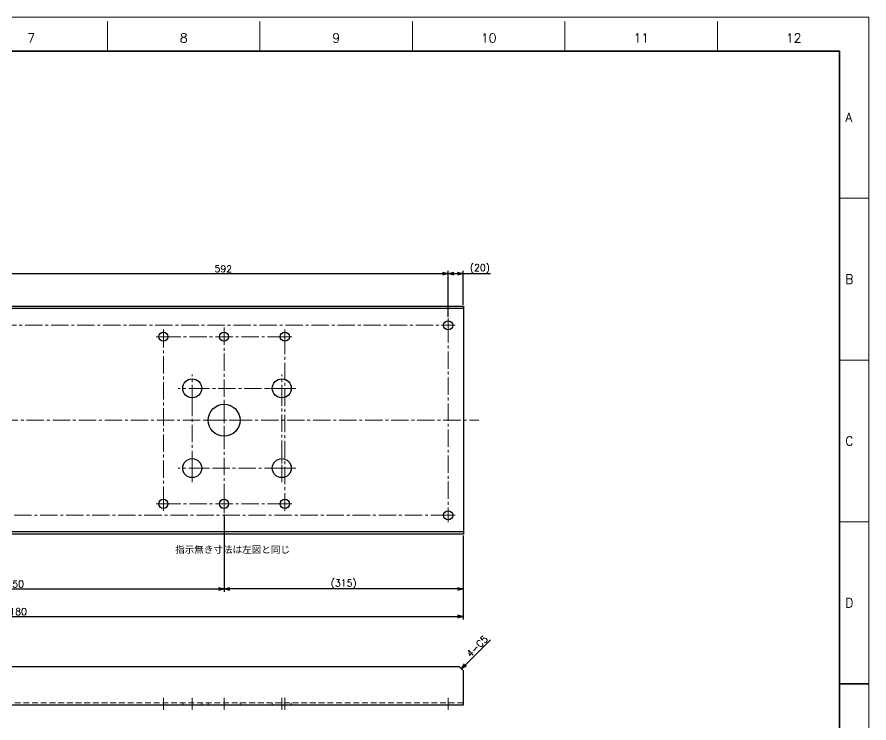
# Model space of a CAD drawing. Header units: millimetres. Extents: x 0 to 2485, y -14 to 1749.
# Drawn here: x 1363 to 2485, y 820 to 1749 of the extents above; entities that cross this region are included whole.
import ezdxf
from ezdxf.enums import TextEntityAlignment as Align

# ---------------------------------------------------------------- set-up
doc = ezdxf.new("R2010")
doc.units = ezdxf.units.MM
doc.header["$LTSCALE"] = 1.2
doc.header["$PDMODE"] = 99
doc.header["$PDSIZE"] = 1
doc.linetypes.add('CENTER2', pattern=[28.575, 19.05, -3.175, 3.175, -3.175])
doc.linetypes.add('HIDDEN', pattern=[9.525, 6.35, -3.175])
for name, color, linetype, lineweight in [('04_HIDDEN', 2, 'HIDDEN', 13), ('05_CENTER', 4, 'CENTER2', 13), ('07_TEXT', 3, 'Continuous', 13), ('08_DIM', 3, 'Continuous', 13), ('90_FRAME', 5, 'Continuous', 35)]:
    doc.layers.add(name, color=color, linetype=linetype, lineweight=lineweight)
doc.layers.add('91_BLANK', color=5, linetype='Continuous', lineweight=0, plot=False)
doc.styles.add('KSS_TXT', font='txt.shx', dxfattribs={"bigfont": 'extfont2.shx'})
doc.dimstyles.new('KSS_DIM', dxfattribs={"dimscale": 3, "dimtxt": 3, "dimasz": 2.5, "dimexe": 1.25, "dimexo": 0.625, "dimtad": 1, "dimdsep": 46, "dimtxsty": 'KSS_TXT', "dimblk": 'OPEN30', "dimcen": 0, "dimazin": 2, "dimtfac": 0.75, "dimtmove": 0, "dimatfit": 3, "dimldrblk": 'OPEN30', "dimfxl": 1.25, "dimtolj": 1, "dimarcsym": 0})

# ---------------------------------------------------------------- blocks, each defined once
blk = doc.blocks.new('_Open30')
at = {"color": 0, "linetype": 'ByBlock', "lineweight": -2}
for p, q in [((-1, 0.27), (0, 0)), ((0, 0), (-1, -0.27)), ((0, 0), (-1, 0))]:
    blk.add_line(p, q, dxfattribs=at)
blk = doc.blocks.new('*D169')
at = {"layer": '08_DIM', "color": 0, "lineweight": -2, "transparency": 16777216}
for p, q in [((1635.5, 1094.1), (1635.5, 992.3)), ((1950.5, 1066.2), (1950.5, 992.3)), ((1943, 996.1), (1643, 996.1))]:
    blk.add_line(p, q, dxfattribs=at)
at = {"layer": 'Defpoints', "color": 0, "transparency": 16777216}
for p in [(1635.5, 1095.9), (1950.5, 1068), (1635.5, 996.1)]:
    blk.add_point(p, dxfattribs=at)
at = {"layer": '08_DIM', "color": 0, "lineweight": -2, "transparency": 16777216, "xscale": 7.5, "yscale": 7.5, "zscale": 7.5, "rotation": 180}
blk.add_blockref('_Open30', (1635.5, 996.1), dxfattribs=at)
at = {"layer": '08_DIM', "color": 0, "lineweight": -2, "transparency": 16777216, "xscale": 7.5, "yscale": 7.5, "zscale": 7.5}
blk.add_blockref('_Open30', (1950.5, 996.1), dxfattribs=at)
at = {"layer": '08_DIM', "color": 0, "transparency": 16777216, "insert": (1793, 1002.4), "char_height": 9, "attachment_point": 5, "style": 'KSS_TXT'}
blk.add_mtext('\\A1;(315)', dxfattribs=at)
blk = doc.blocks.new('*D172')
at = {"layer": '08_DIM', "color": 0, "lineweight": -2, "transparency": 16777216}
for p, q in [((1338.5, 1354.2), (1338.5, 1414.7)), ((1930.5, 1354.2), (1930.5, 1414.7)), ((1346, 1411), (1923, 1411))]:
    blk.add_line(p, q, dxfattribs=at)
at = {"layer": 'Defpoints', "color": 0, "transparency": 16777216}
for p in [(1930.5, 1411), (1338.5, 1352.4), (1930.5, 1352.4)]:
    blk.add_point(p, dxfattribs=at)
at = {"layer": '08_DIM', "color": 0, "lineweight": -2, "transparency": 16777216, "xscale": 7.5, "yscale": 7.5, "zscale": 7.5, "rotation": 180}
blk.add_blockref('_Open30', (1338.5, 1411), dxfattribs=at)
at = {"layer": '08_DIM', "color": 0, "lineweight": -2, "transparency": 16777216, "xscale": 7.5, "yscale": 7.5, "zscale": 7.5}
blk.add_blockref('_Open30', (1930.5, 1411), dxfattribs=at)
at = {"layer": '08_DIM', "color": 0, "transparency": 16777216, "insert": (1634.5, 1417.4), "char_height": 9, "attachment_point": 5, "style": 'KSS_TXT'}
blk.add_mtext('\\A1;592', dxfattribs=at)
blk = doc.blocks.new('*D174')
at = {"layer": '08_DIM', "color": 0, "lineweight": -2, "transparency": 16777216}
for p, q in [((770.5, 1066.2), (770.5, 955.9)), ((1950.5, 1066.2), (1950.5, 955.9)), ((778, 959.7), (1943, 959.7))]:
    blk.add_line(p, q, dxfattribs=at)
at = {"layer": 'Defpoints', "color": 0, "transparency": 16777216}
for p in [(770.5, 1068), (1950.5, 1068), (1950.5, 959.7)]:
    blk.add_point(p, dxfattribs=at)
at = {"layer": '08_DIM', "color": 0, "lineweight": -2, "transparency": 16777216, "xscale": 7.5, "yscale": 7.5, "zscale": 7.5, "rotation": 180}
blk.add_blockref('_Open30', (770.5, 959.7), dxfattribs=at)
at = {"layer": '08_DIM', "color": 0, "lineweight": -2, "transparency": 16777216, "xscale": 7.5, "yscale": 7.5, "zscale": 7.5}
blk.add_blockref('_Open30', (1950.5, 959.7), dxfattribs=at)
at = {"layer": '08_DIM', "color": 0, "transparency": 16777216, "insert": (1360.5, 966.1), "char_height": 9, "attachment_point": 5, "style": 'KSS_TXT'}
blk.add_mtext('\\A1;1180', dxfattribs=at)
blk = doc.blocks.new('*D178')
at = {"layer": '08_DIM', "color": 0, "lineweight": -2, "transparency": 16777216}
for p, q in [((1085.5, 1094.1), (1085.5, 992.3)), ((1635.5, 1094.1), (1635.5, 992.3)), ((1093, 996.1), (1628, 996.1))]:
    blk.add_line(p, q, dxfattribs=at)
at = {"layer": 'Defpoints', "color": 0, "transparency": 16777216}
for p in [(1085.5, 1095.9), (1635.5, 1095.9), (1635.5, 996.1)]:
    blk.add_point(p, dxfattribs=at)
at = {"layer": '08_DIM', "color": 0, "lineweight": -2, "transparency": 16777216, "xscale": 7.5, "yscale": 7.5, "zscale": 7.5, "rotation": 180}
blk.add_blockref('_Open30', (1085.5, 996.1), dxfattribs=at)
at = {"layer": '08_DIM', "color": 0, "lineweight": -2, "transparency": 16777216, "xscale": 7.5, "yscale": 7.5, "zscale": 7.5}
blk.add_blockref('_Open30', (1635.5, 996.1), dxfattribs=at)
at = {"layer": '08_DIM', "color": 0, "transparency": 16777216, "insert": (1360.5, 1002.4), "char_height": 9, "attachment_point": 5, "style": 'KSS_TXT'}
blk.add_mtext('\\A1;550', dxfattribs=at)
blk = doc.blocks.new('*D183')
at = {"layer": '08_DIM', "color": 0, "lineweight": -2, "transparency": 16777216}
for p, q in [((1930.5, 1354.2), (1930.5, 1414.7)), ((1950.5, 1369.9), (1950.5, 1414.7)), ((1938, 1411), (1943, 1411)), ((1950.5, 1411), (1986.5, 1411))]:
    blk.add_line(p, q, dxfattribs=at)
at = {"layer": 'Defpoints', "color": 0, "transparency": 16777216}
for p in [(1950.5, 1411), (1950.5, 1368), (1930.5, 1352.4)]:
    blk.add_point(p, dxfattribs=at)
at = {"layer": '08_DIM', "color": 0, "lineweight": -2, "transparency": 16777216, "xscale": 7.5, "yscale": 7.5, "zscale": 7.5, "rotation": 180}
blk.add_blockref('_Open30', (1930.5, 1411), dxfattribs=at)
at = {"layer": '08_DIM', "color": 0, "lineweight": -2, "transparency": 16777216, "xscale": 7.5, "yscale": 7.5, "zscale": 7.5}
blk.add_blockref('_Open30', (1950.5, 1411), dxfattribs=at)
at = {"layer": '08_DIM', "color": 0, "transparency": 16777216, "insert": (1972.3, 1417.3), "char_height": 9, "attachment_point": 5, "style": 'KSS_TXT'}
blk.add_mtext('\\A1;(20)', dxfattribs=at)
blk = doc.blocks.new('*D189')
at = {"layer": '08_DIM', "color": 0, "lineweight": -2, "transparency": 16777216}
blk.add_line((1953.3, 896.1), (1986.2, 929), dxfattribs=at)
at = {"layer": 'Defpoints', "color": 0, "transparency": 16777216}
for p in [(1998.4, 941.2), (1998.4, 941.2), (1948, 890.8)]:
    blk.add_point(p, dxfattribs=at)
at = {"layer": '08_DIM', "color": 0, "lineweight": -2, "transparency": 16777216, "xscale": 7.5, "yscale": 7.5, "zscale": 7.5, "rotation": 225}
blk.add_blockref('_Open30', (1948, 890.8), dxfattribs=at)
at = {"layer": '08_DIM', "color": 0, "transparency": 16777216, "insert": (1968.7, 920.5), "char_height": 9, "attachment_point": 5, "rotation": 45, "style": 'KSS_TXT'}
blk.add_mtext('\\A1;4-C5', dxfattribs=at)

msp = doc.modelspace()

# ---------------------------------------------------------------- linework, layer by layer
at = {"color": 0}
for p, q in [((1950.541, 1365.027), (770.541, 1365.027)), ((1950.541, 1071.027), (770.541, 1071.027))]:
    msp.add_line(p, q, dxfattribs=at)
msp.add_lwpolyline([(1950.541, 1068.027), (770.541, 1068.027), (770.541, 1368.027), (1950.541, 1368.027)], close=True)
msp.add_lwpolyline([(1945.541, 893.293), (775.541, 893.293), (770.541, 888.293), (770.541, 843.293), (1950.541, 843.293), (1950.541, 888.293)], close=True, dxfattribs=at)
for centre, radius in [((1930.541, 1343.027), 6), ((1555.541, 1328.027), 6), ((1635.541, 1328.027), 6), ((1715.541, 1328.027), 6), ((1593.541, 1260.027), 12.5), ((1711.541, 1260.027), 12.5), ((1635.541, 1218.027), 21), ((1593.541, 1155.027), 12.5), ((1711.541, 1155.027), 12.5), ((1555.541, 1108.027), 6), ((1635.541, 1108.027), 6), ((1715.541, 1108.027), 6), ((1930.541, 1093.027), 6)]:
    msp.add_circle(centre, radius, dxfattribs=at)
at = {"layer": '04_HIDDEN'}
for p, q in [((1950.541, 846.293), (770.541, 846.293)), ((1581.041, 846.293), (1581.041, 843.293)), ((1606.041, 846.293), (1606.041, 843.293)), ((1614.541, 846.293), (1614.541, 843.293)), ((1656.541, 846.293), (1656.541, 843.293)), ((1699.041, 846.293), (1699.041, 843.293)), ((1724.041, 846.293), (1724.041, 843.293))]:
    msp.add_line(p, q, dxfattribs=at)
at = {"layer": '05_CENTER'}
for p, q in [((1930.541, 1352.368), (1930.541, 1333.686)), ((1555.541, 1337.368), (1555.541, 1318.686)), ((1635.541, 1340.112), (1635.541, 1095.942)), ((1635.541, 1337.368), (1635.541, 1318.686)), ((1715.541, 1337.368), (1715.541, 1318.686)), ((1921.2, 1343.027), (1939.882, 1343.027)), ((1546.2, 1328.027), (1564.882, 1328.027)), ((1626.2, 1328.027), (1644.882, 1328.027)), ((1706.2, 1328.027), (1724.882, 1328.027)), ((1593.541, 1241.624), (1593.541, 1278.43)), ((1711.541, 1241.624), (1711.541, 1278.43)), ((1611.943, 1260.027), (1575.138, 1260.027)), ((1729.943, 1260.027), (1693.138, 1260.027)), ((1635.541, 1244.541), (1635.541, 1191.513)), ((758.308, 1218.027), (1971.089, 1218.027)), ((1609.027, 1218.027), (1662.055, 1218.027)), ((1593.541, 1136.624), (1593.541, 1173.43)), ((1711.541, 1136.624), (1711.541, 1173.43)), ((1611.943, 1155.027), (1575.138, 1155.027)), ((1729.943, 1155.027), (1693.138, 1155.027)), ((1555.541, 1117.368), (1555.541, 1098.686)), ((1635.541, 1117.368), (1635.541, 1098.686)), ((1715.541, 1117.368), (1715.541, 1098.686)), ((1546.2, 1108.027), (1564.882, 1108.027)), ((1626.2, 1108.027), (1644.882, 1108.027)), ((1706.2, 1108.027), (1724.882, 1108.027)), ((1930.541, 1102.368), (1930.541, 1083.686)), ((1921.2, 1093.027), (1939.882, 1093.027)), ((1555.541, 852.751), (1555.541, 837.106)), ((1593.541, 852.751), (1593.541, 837.106)), ((1635.541, 852.751), (1635.541, 837.106)), ((1711.541, 852.751), (1711.541, 837.106)), ((1715.541, 852.751), (1715.541, 837.106)), ((1930.541, 852.751), (1930.541, 837.106))]:
    msp.add_line(p, q, dxfattribs=at)
for points in [[(790.541, 1343.027), (1930.541, 1343.027), (1930.541, 1093.027), (790.541, 1093.027)], [(1555.541, 1328.027), (1715.541, 1328.027), (1715.541, 1108.027), (1555.541, 1108.027)], [(1593.541, 1260.027), (1711.541, 1260.027), (1711.541, 1155.027), (1593.541, 1155.027)]]:
    msp.add_lwpolyline(points, close=True, dxfattribs=at)
at = {"layer": '90_FRAME', "color": 4, "lineweight": 13}
for p, q in [((1481.927, 1703.874), (1481.927, 1742.759)), ((1682.728, 1703.874), (1682.728, 1742.759)), ((1883.528, 1703.874), (1883.528, 1742.759)), ((2084.328, 1703.874), (2084.328, 1742.759)), ((2285.128, 1703.874), (2285.128, 1742.759)), ((2484.603, 1510.268), (2445.717, 1510.268)), ((2484.603, 1297.276), (2445.717, 1297.276)), ((2484.603, 1084.284), (2445.717, 1084.284))]:
    msp.add_line(p, q, dxfattribs=at)
at = {"layer": '90_FRAME'}
msp.add_line((2484.603, 871.293), (2445.717, 871.293), dxfattribs=at)
msp.add_lwpolyline([(116.538, 38.712), (2445.717, 38.712), (2445.717, 1703.874), (116.538, 1703.874)], close=True, dxfattribs=at)
at = {"layer": '91_BLANK'}
msp.add_lwpolyline([(0, 0), (2484.603, 0), (2484.603, 1748.759), (0, 1748.759)], close=True, dxfattribs=at)

# ---------------------------------------------------------------- texts
at = {"layer": '07_TEXT', "style": 'KSS_TXT'}
msp.add_text('指示無き寸法は左図と同じ', height=9, dxfattribs=at).set_placement((1571.038, 1042.384))
at = {"layer": '90_FRAME', "color": 0, "lineweight": 13, "style": 'KSS_TXT'}
for s, p in [('7', (1381.527, 1711.619)), ('8', (1582.328, 1711.619)), ('9', (1783.128, 1711.619)), ('10', (1983.928, 1711.619)), ('11', (2184.728, 1711.619)), ('12', (2385.528, 1711.619))]:
    msp.add_text(s, height=12, dxfattribs=at).set_placement(p, align=Align.BOTTOM_CENTER)
for s, p in [('A', (2453.447, 1616.764)), ('B', (2453.447, 1403.772)), ('C', (2453.447, 1190.78)), ('D', (2453.447, 977.789))]:
    msp.add_text(s, height=12, dxfattribs=at).set_placement(p, align=Align.MIDDLE_LEFT)

# ---------------------------------------------------------------- dimensions: what is measured, and where the dimension line sits
at = {"layer": '08_DIM'}
dim = msp.add_linear_dim(base=(1950.541, 1410.974), p1=(1930.541, 1352.368), p2=(1950.541, 1368.027), text='(<>)', dimstyle='KSS_DIM', override={"dimscale": 3}, dxfattribs=at)
dim.commit()
dim.dimension.update_dxf_attribs({"geometry": '*D183', "text_midpoint": (1972.291, 1417.349)})
for base, p1, p2, picture, middle in [((1930.541, 1410.974), (1338.541, 1352.368), (1930.541, 1352.368), '*D172', (1634.541, 1417.355)), ((1635.541, 996.056), (1085.541, 1095.942), (1635.541, 1095.942), '*D178', (1360.541, 1002.443)), ((1950.541, 959.689), (770.541, 1068.027), (1950.541, 1068.027), '*D174', (1360.541, 966.064))]:
    dim = msp.add_linear_dim(base=base, p1=p1, p2=p2, angle=180, dimstyle='KSS_DIM', override={"dimscale": 3, "dimarcsym": 1}, dxfattribs=at)
    dim.commit()
    dim.dimension.update_dxf_attribs({"geometry": picture, "text_midpoint": middle})
dim = msp.add_linear_dim(base=(1635.541, 996.056), p1=(1950.541, 1068.027), p2=(1635.541, 1095.942), angle=180, text='(<>)', dimstyle='KSS_DIM', override={"dimscale": 3, "dimarcsym": 1}, dxfattribs=at)
dim.commit()
dim.dimension.update_dxf_attribs({"geometry": '*D169', "text_midpoint": (1793.041, 1002.437)})
dim = msp.add_aligned_dim(p1=(1948.041, 890.793), p2=(1998.425, 941.177), distance=0, text='4-C5', dimstyle='KSS_DIM', override={"dimse1": 1, "dimse2": 1, "dimsd2": 1, "dimarcsym": 1}, dxfattribs=at)
dim.commit()
dim.dimension.update_dxf_attribs({"geometry": '*D189', "text_midpoint": (1968.721, 920.497)})

doc.saveas('drawing.dxf')
